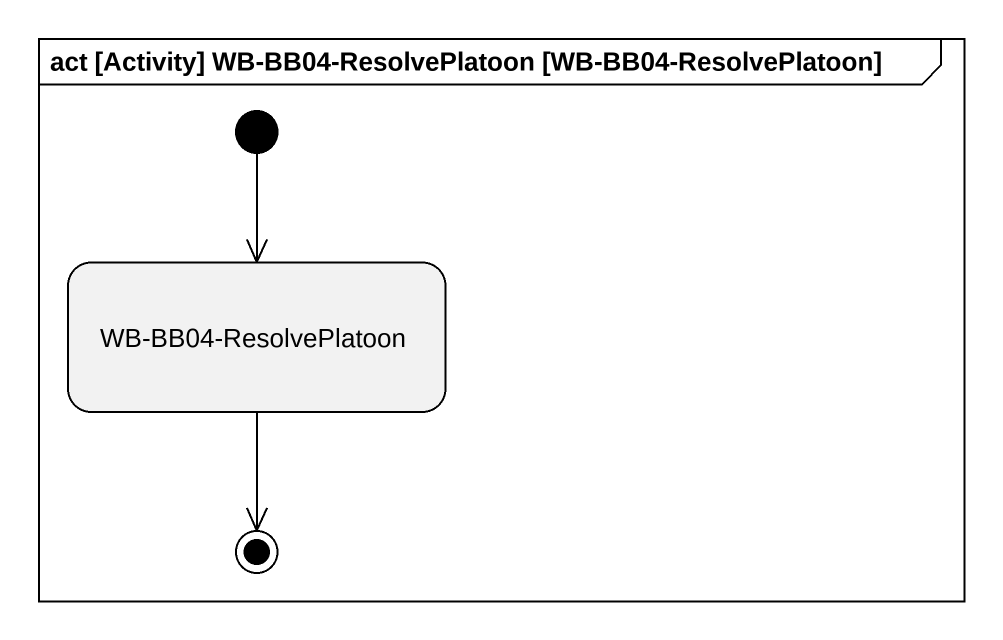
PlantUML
@startuml
mainframe act [Activity] WB-BB04-ResolvePlatoon [WB-BB04-ResolvePlatoon]
hide empty description
state "WB-BB04-ResolvePlatoon" as WB_BB04_ResolvePlatoon
[*] --> WB_BB04_ResolvePlatoon
WB_BB04_ResolvePlatoon --> [*]
@enduml
